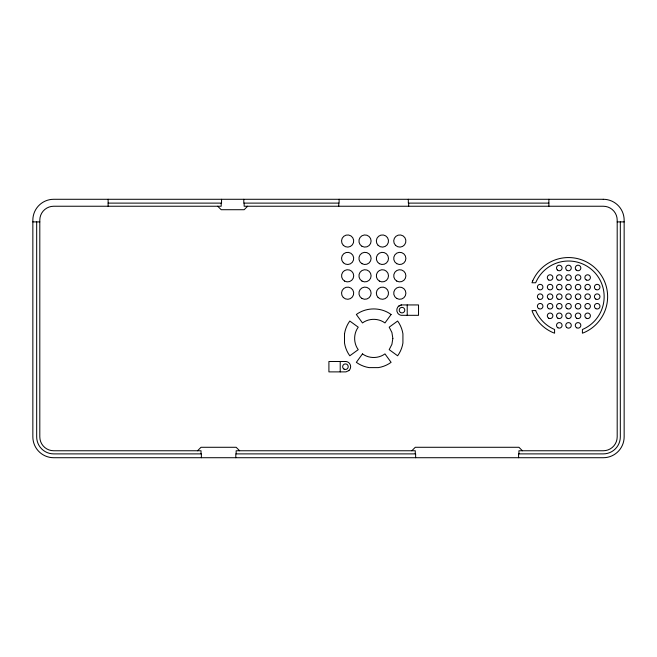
<?xml version="1.0" encoding="UTF-8"?>
<svg xmlns="http://www.w3.org/2000/svg" width="657" height="657" viewBox="0 0 657 657"><rect width="100%" height="100%" fill="white"/><g stroke="black" fill="none" stroke-linecap="round" stroke-linejoin="round"><path stroke-width="0.99" d="M247.632 206.241L244.158 209.714L221.195 209.714L217.722 206.241M197.543 450.759L201.026 447.286L236.15 447.286L239.633 450.759M411.808 450.759L415.281 447.286L518.931 447.286L522.414 450.759M398.512 306.252L401.46 304.938L418.525 304.938L418.525 315.319L401.46 315.319A5.215 5.215 0 0 1 398.512 314.005L397.781 313.192A5.215 5.215 0 0 1 401.46 304.938M108.126 203.112L221.549 203.112L221.549 199.285M548.874 203.112L408.326 203.112L408.326 199.285M32.85 221.894L39.806 221.894M617.194 221.894L624.15 221.894M620.323 221.894L620.323 436.848A17.041 17.041 0 0 1 603.282 453.888L518.587 453.888L518.587 457.715M548.874 199.285L548.874 206.241M518.931 453.888L518.931 450.759L603.282 450.759A13.912 13.912 0 0 0 617.194 436.848L617.194 220.152A13.912 13.912 0 0 0 603.282 206.241L244.158 206.241L244.158 203.112M415.626 457.715L415.626 453.888L235.806 453.888L235.806 457.715M415.281 453.888L415.281 450.759L236.15 450.759L236.15 453.888M408.67 203.112L408.67 206.241M407.217 304.938L407.217 315.319M340.219 361.506L340.219 371.887M339.111 199.285L339.111 203.112L243.804 203.112L243.804 199.285M338.757 203.112L338.757 206.241M221.195 203.112L221.195 206.241L53.718 206.241A13.912 13.912 0 0 0 39.806 220.152L39.806 436.848A13.912 13.912 0 0 0 53.718 450.759L201.026 450.759L201.026 453.888M201.37 457.715L201.37 453.888L53.718 453.888A17.041 17.041 0 0 1 36.677 436.848L36.677 221.894M108.126 199.285L108.126 206.241M344.514 333.789L344.514 343.036A29.565 29.565 0 0 0 349.795 355.79L358.237 349.655C353.441 343.143 353.441 333.682 358.237 327.17L349.795 321.035A29.565 29.565 0 0 0 344.514 333.789M392.845 338.412L391.909 344.325L389.19 349.655L397.633 355.79A29.565 29.565 0 0 0 402.922 343.036L402.922 333.789A29.565 29.565 0 0 0 397.633 321.035L389.19 327.17L391.909 332.499L392.845 338.412M532.753 280.761L531.981 282.765L535.701 282.765L535.931 282.173A35.65 35.65 0 0 1 593.706 271.464A35.65 35.65 0 0 1 582.997 329.247L582.414 329.469L582.414 333.189L584.418 332.417A39.133 39.133 0 0 0 596.17 269.009A39.133 39.133 0 0 0 532.753 280.761M362.475 353.893L356.34 362.336A29.565 29.565 0 0 0 369.094 367.616L378.342 367.616A29.565 29.565 0 0 0 391.096 362.336L384.961 353.893C378.448 358.689 368.988 358.689 362.475 353.893M391.096 314.498L384.961 322.94C378.448 318.136 368.988 318.136 362.475 322.94L356.34 314.498C366.401 307.074 381.027 307.074 391.096 314.498M348.924 370.573L345.976 371.887L328.911 371.887L328.911 361.506L345.976 361.506A5.215 5.215 0 0 1 348.924 362.82L349.655 363.633A5.215 5.215 0 0 1 348.924 370.573M603.282 199.285L53.718 199.285A20.868 20.868 0 0 0 32.85 220.152L32.85 436.848A20.868 20.868 0 0 0 53.718 457.715L603.282 457.715A20.868 20.868 0 0 0 624.15 436.848L624.15 220.152A20.868 20.868 0 0 0 603.282 199.285M535.701 310.589L531.981 310.589L532.753 312.592A39.133 39.133 0 0 0 552.586 332.417L554.582 333.189L554.582 329.469L553.999 329.247A35.65 35.65 0 0 1 535.931 311.172L535.701 310.589M343.324 245.324A6.085 6.085 0 0 0 353.507 242.597A6.085 6.085 0 0 0 346.058 235.14A6.085 6.085 0 0 0 343.324 245.324M361.974 246.293A6.085 6.085 0 0 0 371.106 241.02A6.085 6.085 0 0 0 361.974 235.748A6.085 6.085 0 0 0 361.974 246.293M378.112 245.324A6.085 6.085 0 0 0 388.295 242.597A6.085 6.085 0 0 0 380.838 235.14A6.085 6.085 0 0 0 378.112 245.324M395.498 245.324A6.085 6.085 0 0 0 405.681 242.597A6.085 6.085 0 0 0 398.232 235.14A6.085 6.085 0 0 0 395.498 245.324M396.762 263.687A6.085 6.085 0 0 0 405.895 258.415A6.085 6.085 0 0 0 396.762 253.142A6.085 6.085 0 0 0 396.762 263.687M379.368 263.687A6.085 6.085 0 0 0 388.501 258.415A6.085 6.085 0 0 0 379.368 253.142A6.085 6.085 0 0 0 379.368 263.687M361.974 263.687A6.085 6.085 0 0 0 371.106 258.415A6.085 6.085 0 0 0 361.974 253.142A6.085 6.085 0 0 0 361.974 263.687M343.324 262.718A6.085 6.085 0 0 0 353.507 259.991A6.085 6.085 0 0 0 346.058 252.534A6.085 6.085 0 0 0 343.324 262.718M344.588 281.073A6.085 6.085 0 0 0 353.721 275.809A6.085 6.085 0 0 0 344.588 270.536A6.085 6.085 0 0 0 344.588 281.073M361.974 281.073A6.085 6.085 0 0 0 371.106 275.809A6.085 6.085 0 0 0 361.974 270.536A6.085 6.085 0 0 0 361.974 281.073M379.368 281.073A6.085 6.085 0 0 0 388.501 275.809A6.085 6.085 0 0 0 379.368 270.536A6.085 6.085 0 0 0 379.368 281.073M396.762 281.073A6.085 6.085 0 0 0 405.895 275.809A6.085 6.085 0 0 0 396.762 270.536A6.085 6.085 0 0 0 396.762 281.073M396.762 298.467A6.085 6.085 0 0 0 405.895 293.194A6.085 6.085 0 0 0 396.762 287.922A6.085 6.085 0 0 0 396.762 298.467M378.112 297.498A6.085 6.085 0 0 0 388.295 294.771A6.085 6.085 0 0 0 380.838 287.314A6.085 6.085 0 0 0 378.112 297.498M361.974 298.467A6.085 6.085 0 0 0 371.106 293.194A6.085 6.085 0 0 0 361.974 287.922A6.085 6.085 0 0 0 361.974 298.467M343.324 297.498A6.085 6.085 0 0 0 353.507 294.771A6.085 6.085 0 0 0 346.058 287.314A6.085 6.085 0 0 0 343.324 297.498M400.606 312.535A2.784 2.784 0 0 0 404.786 310.129A2.784 2.784 0 0 0 400.606 307.722A2.784 2.784 0 0 0 400.606 312.535M344.038 369.111A2.784 2.784 0 0 0 348.218 366.696A2.784 2.784 0 0 0 344.038 364.29A2.784 2.784 0 0 0 344.038 369.111M557.325 269.945A2.784 2.784 0 0 0 561.981 268.697A2.784 2.784 0 0 0 558.573 265.288A2.784 2.784 0 0 0 557.325 269.945M567.106 270.388A2.784 2.784 0 0 0 571.278 267.982A2.784 2.784 0 0 0 567.106 265.568A2.784 2.784 0 0 0 567.106 270.388M576.099 269.945A2.784 2.784 0 0 0 580.755 268.697A2.784 2.784 0 0 0 577.347 265.288A2.784 2.784 0 0 0 576.099 269.945M586.241 279.956A2.784 2.784 0 0 0 590.413 277.541A2.784 2.784 0 0 0 586.241 275.135A2.784 2.784 0 0 0 586.241 279.956M576.674 279.956A2.784 2.784 0 0 0 580.845 277.541A2.784 2.784 0 0 0 576.674 275.135A2.784 2.784 0 0 0 576.674 279.956M567.106 279.956A2.784 2.784 0 0 0 571.278 277.541A2.784 2.784 0 0 0 567.106 275.135A2.784 2.784 0 0 0 567.106 279.956M557.9 279.956A2.784 2.784 0 0 0 562.08 277.541A2.784 2.784 0 0 0 557.9 275.135A2.784 2.784 0 0 0 557.9 279.956M548.702 279.956A2.784 2.784 0 0 0 552.874 277.541A2.784 2.784 0 0 0 548.702 275.135A2.784 2.784 0 0 0 548.702 279.956M538.773 289.515A2.784 2.784 0 0 0 542.945 287.109A2.784 2.784 0 0 0 538.773 284.703A2.784 2.784 0 0 0 538.773 289.515M538.773 299.083A2.784 2.784 0 0 0 542.945 296.677A2.784 2.784 0 0 0 538.773 294.262A2.784 2.784 0 0 0 538.773 299.083M548.702 289.515A2.784 2.784 0 0 0 552.874 287.109A2.784 2.784 0 0 0 548.702 284.703A2.784 2.784 0 0 0 548.702 289.515M557.9 289.515A2.784 2.784 0 0 0 562.08 287.109A2.784 2.784 0 0 0 557.9 284.703A2.784 2.784 0 0 0 557.9 289.515M566.531 289.08A2.784 2.784 0 0 0 571.188 287.832A2.784 2.784 0 0 0 567.779 284.424A2.784 2.784 0 0 0 566.531 289.08M576.674 289.515A2.784 2.784 0 0 0 580.845 287.109A2.784 2.784 0 0 0 576.674 284.703A2.784 2.784 0 0 0 576.674 289.515M585.658 289.08A2.784 2.784 0 0 0 590.314 287.832A2.784 2.784 0 0 0 586.906 284.424A2.784 2.784 0 0 0 585.658 289.08M595.8 289.515A2.784 2.784 0 0 0 599.972 287.109A2.784 2.784 0 0 0 595.8 284.703A2.784 2.784 0 0 0 595.8 289.515M548.702 299.083A2.784 2.784 0 0 0 552.874 296.677A2.784 2.784 0 0 0 548.702 294.262A2.784 2.784 0 0 0 548.702 299.083M557.9 299.083A2.784 2.784 0 0 0 562.08 296.677A2.784 2.784 0 0 0 557.9 294.262A2.784 2.784 0 0 0 557.9 299.083M567.106 299.083A2.784 2.784 0 0 0 571.278 296.677A2.784 2.784 0 0 0 567.106 294.262A2.784 2.784 0 0 0 567.106 299.083M576.674 299.083A2.784 2.784 0 0 0 580.845 296.677A2.784 2.784 0 0 0 576.674 294.262A2.784 2.784 0 0 0 576.674 299.083M585.658 298.639A2.784 2.784 0 0 0 590.314 297.391A2.784 2.784 0 0 0 586.906 293.983A2.784 2.784 0 0 0 585.658 298.639M595.8 299.083A2.784 2.784 0 0 0 599.972 296.677A2.784 2.784 0 0 0 595.8 294.262A2.784 2.784 0 0 0 595.8 299.083M595.8 308.65A2.784 2.784 0 0 0 599.972 306.236A2.784 2.784 0 0 0 595.8 303.83A2.784 2.784 0 0 0 595.8 308.65M586.241 308.65A2.784 2.784 0 0 0 590.413 306.236A2.784 2.784 0 0 0 586.241 303.83A2.784 2.784 0 0 0 586.241 308.65M576.674 308.65A2.784 2.784 0 0 0 580.845 306.236A2.784 2.784 0 0 0 576.674 303.83A2.784 2.784 0 0 0 576.674 308.65M567.106 308.65A2.784 2.784 0 0 0 571.278 306.236A2.784 2.784 0 0 0 567.106 303.83A2.784 2.784 0 0 0 567.106 308.65M557.9 308.65A2.784 2.784 0 0 0 562.08 306.236A2.784 2.784 0 0 0 557.9 303.83A2.784 2.784 0 0 0 557.9 308.65M538.773 308.65A2.784 2.784 0 0 0 542.945 306.236A2.784 2.784 0 0 0 538.773 303.83A2.784 2.784 0 0 0 538.773 308.65M548.702 308.65A2.784 2.784 0 0 0 552.874 306.236A2.784 2.784 0 0 0 548.702 303.83A2.784 2.784 0 0 0 548.702 308.65M548.702 318.218A2.784 2.784 0 0 0 552.874 315.803A2.784 2.784 0 0 0 548.702 313.397A2.784 2.784 0 0 0 548.702 318.218M557.9 318.218A2.784 2.784 0 0 0 562.08 315.803A2.784 2.784 0 0 0 557.9 313.397A2.784 2.784 0 0 0 557.9 318.218M567.106 318.218A2.784 2.784 0 0 0 571.278 315.803A2.784 2.784 0 0 0 567.106 313.397A2.784 2.784 0 0 0 567.106 318.218M576.674 318.218A2.784 2.784 0 0 0 580.845 315.803A2.784 2.784 0 0 0 576.674 313.397A2.784 2.784 0 0 0 576.674 318.218M586.241 318.218A2.784 2.784 0 0 0 590.413 315.803A2.784 2.784 0 0 0 586.241 313.397A2.784 2.784 0 0 0 586.241 318.218M576.674 327.777A2.784 2.784 0 0 0 580.845 325.371A2.784 2.784 0 0 0 576.674 322.957A2.784 2.784 0 0 0 576.674 327.777M566.531 327.334A2.784 2.784 0 0 0 571.188 326.094A2.784 2.784 0 0 0 567.779 322.686A2.784 2.784 0 0 0 566.531 327.334M557.9 327.777A2.784 2.784 0 0 0 562.08 325.371A2.784 2.784 0 0 0 557.9 322.957A2.784 2.784 0 0 0 557.9 327.777"/></g></svg>
